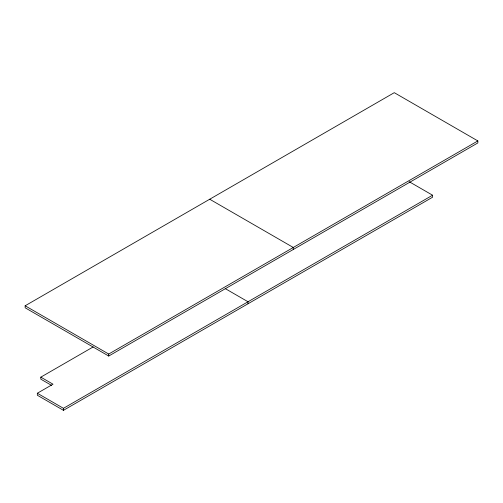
<?xml version="1.0" encoding="UTF-8"?>
<svg xmlns="http://www.w3.org/2000/svg" width="503" height="503" viewBox="0 0 503 503"><rect width="100%" height="100%" fill="white"/><g stroke="black" fill="none" stroke-linecap="round" stroke-linejoin="round"><path stroke-width="0.75" d="M25.15 305.78L394.277 92.671L477.85 140.922L477.85 142.934L108.723 356.042L25.15 307.792L25.15 305.78L108.723 354.037L477.85 140.922M51.652 385.424L40.818 379.168L40.818 377.156L93.149 346.944M409.14 181.677L432.58 195.208L432.58 197.22L63.453 410.329L37.335 395.251L37.335 393.239L53.01 384.191L40.818 377.156M37.335 393.239L63.453 408.317L432.58 195.208M209.713 199.226L293.287 247.476L293.287 249.488M225.25 288.615L248.017 301.762L248.017 303.774M108.723 354.037L108.723 356.042M63.453 408.317L63.453 410.329"/></g></svg>
